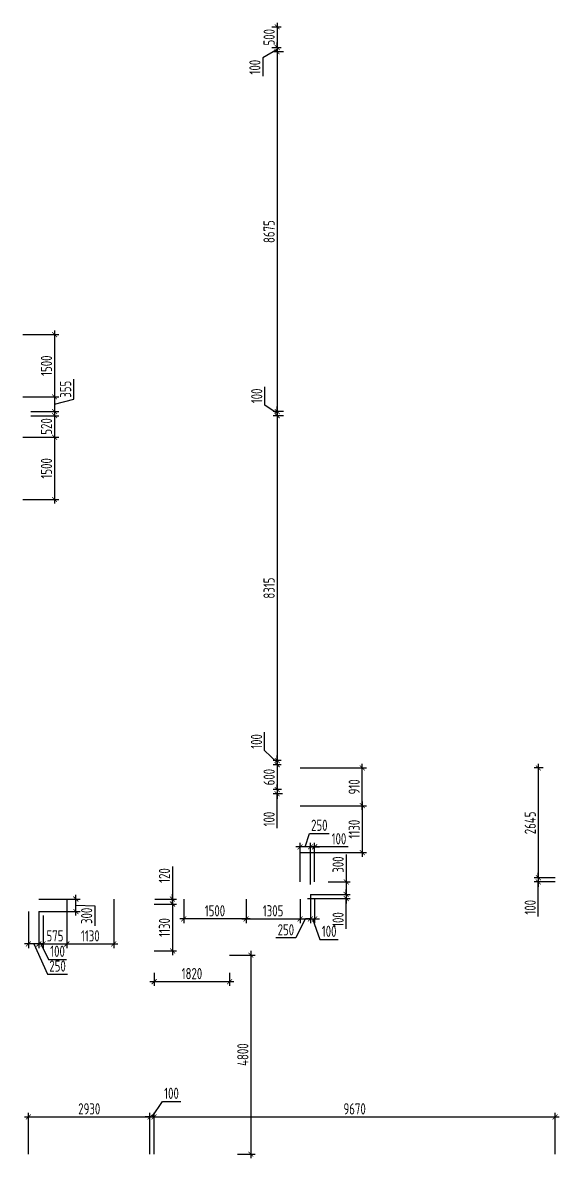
# Model space of a CAD drawing. Header units: millimetres. Extents: x -350007 to 535970, y -888 to 133718.
# Drawn here: x 113547 to 126487, y 55206 to 82586 of the extents above; entities that cross this region are included whole.
import ezdxf

# ---------------------------------------------------------------- set-up
doc = ezdxf.new("R2010")
doc.units = ezdxf.units.MM
doc.layers.add('АР_Размеры нов.', color=15, linetype='Continuous', lineweight=0)
doc.styles.add('ISOCPEUR', font='isocpeur.ttf', dxfattribs={"width": 0.7})
doc.dimstyles.new('R_100', dxfattribs={"dimtxt": 270, "dimasz": 120, "dimexe": 100, "dimexo": 0, "dimgap": 60, "dimtad": 1, "dimdec": 0, "dimrnd": 5, "dimzin": 0, "dimdsep": 46, "dimtxsty": 'ISOCPEUR', "dimblk": 'ARCHTICK', "dimcen": 0, "dimdle": 100, "dimclrd": 256, "dimclre": 256, "dimclrt": 256, "dimadec": 0, "dimazin": 0, "dimtfac": 2, "dimtdec": 0, "dimtofl": 0, "dimtmove": 1, "dimatfit": 3, "dimfxl": 1, "dimtvp": 3, "dimtolj": 1, "dimtzin": 0, "dimarcsym": 0})

# ---------------------------------------------------------------- blocks, each defined once
blk = doc.blocks.new('_ArchTick')
at = {"color": 0, "linetype": 'ByBlock', "const_width": 0.15}
blk.add_lwpolyline([(-0.5, -0.5), (0.5, 0.5)], dxfattribs=at)
blk = doc.blocks.new('*D2714')
at = {"layer": 'АР_Размеры нов.', "lineweight": -2, "ltscale": 100, "transparency": 16777216}
for p, q in [((113547, 75066), (114415, 75066)), ((114315, 75166), (114315, 73466)), ((113547, 73566), (114415, 73566))]:
    blk.add_line(p, q, dxfattribs=at)
at = {"layer": 'АР_Размеры нов.', "lineweight": -2, "ltscale": 100, "transparency": 16777216, "xscale": 120, "yscale": 120, "zscale": 120}
for p, rotation in [((114315, 75066), 90), ((114315, 73566), 270)]:
    blk.add_blockref('_ArchTick', p, dxfattribs=dict(at, rotation=rotation))
at = {"layer": 'АР_Размеры нов.', "ltscale": 100, "transparency": 16777216, "insert": (114120, 74316), "char_height": 270, "attachment_point": 5, "rotation": 90, "style": 'ISOCPEUR'}
blk.add_mtext('\\A1;1500', dxfattribs=at)
blk = doc.blocks.new('*D2715')
at = {"layer": 'АР_Размеры нов.', "lineweight": -2, "ltscale": 100, "transparency": 16777216}
for p, q in [((113547, 72591), (114415, 72591)), ((114315, 72691), (114315, 70991)), ((113547, 71091), (114415, 71091))]:
    blk.add_line(p, q, dxfattribs=at)
at = {"layer": 'АР_Размеры нов.', "lineweight": -2, "ltscale": 100, "transparency": 16777216, "xscale": 120, "yscale": 120, "zscale": 120}
for p, rotation in [((114315, 72591), 90), ((114315, 71091), 270)]:
    blk.add_blockref('_ArchTick', p, dxfattribs=dict(at, rotation=rotation))
at = {"layer": 'АР_Размеры нов.', "ltscale": 100, "transparency": 16777216, "insert": (114120, 71841), "char_height": 270, "attachment_point": 5, "rotation": 90, "style": 'ISOCPEUR'}
blk.add_mtext('\\A1;1500', dxfattribs=at)
blk = doc.blocks.new('*D2725')
at = {"layer": 'АР_Размеры нов.', "lineweight": -2, "ltscale": 100, "transparency": 16777216}
for p, q in [((117433, 61456), (117433, 60878)), ((118933, 61456), (118933, 60878)), ((119033, 60978), (117333, 60978))]:
    blk.add_line(p, q, dxfattribs=at)
at = {"layer": 'АР_Размеры нов.', "lineweight": -2, "ltscale": 100, "transparency": 16777216, "xscale": 120, "yscale": 120, "zscale": 120, "rotation": 180}
blk.add_blockref('_ArchTick', (117433, 60978), dxfattribs=at)
at = {"layer": 'АР_Размеры нов.', "lineweight": -2, "ltscale": 100, "transparency": 16777216, "xscale": 120, "yscale": 120, "zscale": 120}
blk.add_blockref('_ArchTick', (118933, 60978), dxfattribs=at)
at = {"layer": 'АР_Размеры нов.', "ltscale": 100, "transparency": 16777216, "insert": (118183, 61173), "char_height": 270, "attachment_point": 5, "style": 'ISOCPEUR'}
blk.add_mtext('\\A1;1500', dxfattribs=at)
blk = doc.blocks.new('*D2726')
at = {"layer": 'АР_Размеры нов.', "lineweight": -2, "ltscale": 100, "transparency": 16777216}
for p, q in [((116717, 61336), (117260, 61336)), ((117160, 61436), (117160, 60106)), ((116717, 60206), (117260, 60206))]:
    blk.add_line(p, q, dxfattribs=at)
at = {"layer": 'АР_Размеры нов.', "lineweight": -2, "ltscale": 100, "transparency": 16777216, "xscale": 120, "yscale": 120, "zscale": 120}
for p, rotation in [((117160, 61336), 90), ((117160, 60206), 270)]:
    blk.add_blockref('_ArchTick', p, dxfattribs=dict(at, rotation=rotation))
at = {"layer": 'АР_Размеры нов.', "ltscale": 100, "transparency": 16777216, "insert": (116965, 60771), "char_height": 270, "attachment_point": 5, "rotation": 90, "style": 'ISOCPEUR'}
blk.add_mtext('\\A1;1130', dxfattribs=at)
blk = doc.blocks.new('*D2727')
at = {"layer": 'АР_Размеры нов.', "lineweight": -2, "ltscale": 100, "transparency": 16777216}
for p, q in [((121736, 63807), (121736, 62477)), ((120237, 63707), (121836, 63707)), ((120238, 62577), (121836, 62577))]:
    blk.add_line(p, q, dxfattribs=at)
at = {"layer": 'АР_Размеры нов.', "lineweight": -2, "ltscale": 100, "transparency": 16777216, "xscale": 120, "yscale": 120, "zscale": 120}
for p, rotation in [((121736, 63707), 90), ((121736, 62577), 270)]:
    blk.add_blockref('_ArchTick', p, dxfattribs=dict(at, rotation=rotation))
at = {"layer": 'АР_Размеры нов.', "ltscale": 100, "transparency": 16777216, "insert": (121541, 63142), "char_height": 270, "attachment_point": 5, "rotation": 90, "style": 'ISOCPEUR'}
blk.add_mtext('\\A1;1130', dxfattribs=at)
blk = doc.blocks.new('*D2739')
at = {"layer": 'АР_Размеры нов.', "lineweight": -2, "ltscale": 100, "transparency": 16777216}
for p, q in [((118638, 59463), (116617, 59463)), ((116717, 59677), (116717, 59363)), ((118538, 59677), (118538, 59363))]:
    blk.add_line(p, q, dxfattribs=at)
at = {"layer": 'АР_Размеры нов.', "lineweight": -2, "ltscale": 100, "transparency": 16777216, "xscale": 120, "yscale": 120, "zscale": 120, "rotation": 180}
blk.add_blockref('_ArchTick', (116717, 59463), dxfattribs=at)
at = {"layer": 'АР_Размеры нов.', "lineweight": -2, "ltscale": 100, "transparency": 16777216, "xscale": 120, "yscale": 120, "zscale": 120}
blk.add_blockref('_ArchTick', (118538, 59463), dxfattribs=at)
at = {"layer": 'АР_Размеры нов.', "ltscale": 100, "transparency": 16777216, "insert": (117628, 59658), "char_height": 270, "attachment_point": 5, "style": 'ISOCPEUR'}
blk.add_mtext('\\A1;1820', dxfattribs=at)
blk = doc.blocks.new('*D2740')
at = {"layer": 'АР_Размеры нов.', "lineweight": -2, "ltscale": 100, "transparency": 16777216}
for p, q in [((118538, 60104), (119150, 60104)), ((119050, 60204), (119050, 55206)), ((118727, 55306), (119150, 55306))]:
    blk.add_line(p, q, dxfattribs=at)
at = {"layer": 'АР_Размеры нов.', "lineweight": -2, "ltscale": 100, "transparency": 16777216, "xscale": 120, "yscale": 120, "zscale": 120}
for p, rotation in [((119050, 60104), 90), ((119050, 55306), 270)]:
    blk.add_blockref('_ArchTick', p, dxfattribs=dict(at, rotation=rotation))
at = {"layer": 'АР_Размеры нов.', "ltscale": 100, "transparency": 16777216, "insert": (118855, 57705), "char_height": 270, "attachment_point": 5, "rotation": 90, "style": 'ISOCPEUR'}
blk.add_mtext('\\A1;4800', dxfattribs=at)
blk = doc.blocks.new('*D2184')
at = {"layer": 'АР_Размеры нов.', "lineweight": -2, "ltscale": 500, "transparency": 16777216}
for p, q in [((114777, 73509), (114777, 73988)), ((114315, 73666), (114315, 73111)), ((113547, 73566), (114415, 73566)), ((114315, 73388), (114777, 73509)), ((113747, 73211), (114415, 73211))]:
    blk.add_line(p, q, dxfattribs=at)
at = {"layer": 'АР_Размеры нов.', "lineweight": -2, "ltscale": 500, "transparency": 16777216, "xscale": 120, "yscale": 120, "zscale": 120}
for p, rotation in [((114315, 73566), 90), ((114315, 73211), 270)]:
    blk.add_blockref('_ArchTick', p, dxfattribs=dict(at, rotation=rotation))
at = {"layer": 'АР_Размеры нов.', "lineweight": 13, "ltscale": 500, "transparency": 16777216, "insert": (114582, 73748), "char_height": 270, "attachment_point": 5, "rotation": 90, "style": 'ISOCPEUR'}
blk.add_mtext('\\A1;355', dxfattribs=at)
blk = doc.blocks.new('*D2185')
at = {"layer": 'АР_Размеры нов.', "lineweight": -2, "ltscale": 500, "transparency": 16777216}
for p, q in [((113747, 73111), (114415, 73111)), ((114315, 73211), (114315, 72491)), ((113747, 72591), (114415, 72591))]:
    blk.add_line(p, q, dxfattribs=at)
at = {"layer": 'АР_Размеры нов.', "lineweight": -2, "ltscale": 500, "transparency": 16777216, "xscale": 120, "yscale": 120, "zscale": 120}
for p, rotation in [((114315, 73111), 90), ((114315, 72591), 270)]:
    blk.add_blockref('_ArchTick', p, dxfattribs=dict(at, rotation=rotation))
at = {"layer": 'АР_Размеры нов.', "lineweight": 13, "ltscale": 500, "transparency": 16777216, "insert": (114120, 72851), "char_height": 270, "attachment_point": 5, "rotation": 90, "style": 'ISOCPEUR'}
blk.add_mtext('\\A1;520', dxfattribs=at)
blk = doc.blocks.new('*D2186')
at = {"layer": 'АР_Размеры нов.', "lineweight": -2, "ltscale": 500, "transparency": 16777216}
for p, q in [((119558, 82486), (119784, 82486)), ((119684, 82586), (119684, 81886)), ((119558, 81986), (119784, 81986))]:
    blk.add_line(p, q, dxfattribs=at)
at = {"layer": 'АР_Размеры нов.', "lineweight": -2, "ltscale": 500, "transparency": 16777216, "xscale": 120, "yscale": 120, "zscale": 120}
for p, rotation in [((119684, 82486), 90), ((119684, 81986), 270)]:
    blk.add_blockref('_ArchTick', p, dxfattribs=dict(at, rotation=rotation))
at = {"layer": 'АР_Размеры нов.', "lineweight": 13, "ltscale": 500, "transparency": 16777216, "insert": (119489, 82236), "char_height": 270, "attachment_point": 5, "rotation": 90, "style": 'ISOCPEUR'}
blk.add_mtext('\\A1;500', dxfattribs=at)
blk = doc.blocks.new('*D2187')
at = {"layer": 'АР_Размеры нов.', "lineweight": -2, "ltscale": 500, "transparency": 16777216}
for p, q in [((119684, 81936), (119342, 81735)), ((119558, 81986), (119784, 81986)), ((119837, 81886), (119584, 81886)), ((119684, 81986), (119684, 82106)), ((119684, 81986), (119684, 81886)), ((119684, 81886), (119684, 81766)), ((119342, 81735), (119342, 81293))]:
    blk.add_line(p, q, dxfattribs=at)
at = {"layer": 'АР_Размеры нов.', "lineweight": -2, "ltscale": 500, "transparency": 16777216, "xscale": 120, "yscale": 120, "zscale": 120}
for p, rotation in [((119684, 81986), 270), ((119684, 81886), 90)]:
    blk.add_blockref('_ArchTick', p, dxfattribs=dict(at, rotation=rotation))
at = {"layer": 'АР_Размеры нов.', "lineweight": 13, "ltscale": 500, "transparency": 16777216, "insert": (119147, 81514), "char_height": 270, "attachment_point": 5, "rotation": 90, "style": 'ISOCPEUR'}
blk.add_mtext('\\A1;100', dxfattribs=at)
blk = doc.blocks.new('*D2188')
at = {"layer": 'АР_Размеры нов.', "lineweight": -2, "ltscale": 500, "transparency": 16777216}
for p, q in [((119837, 81886), (119584, 81886)), ((119684, 81986), (119684, 73111)), ((119837, 73211), (119584, 73211))]:
    blk.add_line(p, q, dxfattribs=at)
at = {"layer": 'АР_Размеры нов.', "lineweight": -2, "ltscale": 500, "transparency": 16777216, "xscale": 120, "yscale": 120, "zscale": 120}
for p, rotation in [((119684, 81886), 90), ((119684, 73211), 270)]:
    blk.add_blockref('_ArchTick', p, dxfattribs=dict(at, rotation=rotation))
at = {"layer": 'АР_Размеры нов.', "lineweight": 13, "ltscale": 500, "transparency": 16777216, "insert": (119489, 77548), "char_height": 270, "attachment_point": 5, "rotation": 90, "style": 'ISOCPEUR'}
blk.add_mtext('\\A1;8675', dxfattribs=at)
blk = doc.blocks.new('*D2189')
at = {"layer": 'АР_Размеры нов.', "lineweight": -2, "ltscale": 500, "transparency": 16777216}
for p, q in [((119386, 73367), (119386, 73809)), ((119684, 73161), (119386, 73367)), ((119837, 73211), (119584, 73211)), ((119838, 73111), (119584, 73111)), ((119684, 73211), (119684, 73331)), ((119684, 73211), (119684, 73111)), ((119684, 73111), (119684, 72991))]:
    blk.add_line(p, q, dxfattribs=at)
at = {"layer": 'АР_Размеры нов.', "lineweight": -2, "ltscale": 500, "transparency": 16777216, "xscale": 120, "yscale": 120, "zscale": 120}
for p, rotation in [((119684, 73211), 270), ((119684, 73111), 90)]:
    blk.add_blockref('_ArchTick', p, dxfattribs=dict(at, rotation=rotation))
at = {"layer": 'АР_Размеры нов.', "lineweight": 13, "ltscale": 500, "transparency": 16777216, "insert": (119191, 73588), "char_height": 270, "attachment_point": 5, "rotation": 90, "style": 'ISOCPEUR'}
blk.add_mtext('\\A1;100', dxfattribs=at)
blk = doc.blocks.new('*D2190')
at = {"layer": 'АР_Размеры нов.', "lineweight": -2, "ltscale": 500, "transparency": 16777216}
for p, q in [((119838, 73111), (119584, 73111)), ((119684, 73211), (119684, 64696)), ((119778, 64796), (119584, 64796))]:
    blk.add_line(p, q, dxfattribs=at)
at = {"layer": 'АР_Размеры нов.', "lineweight": -2, "ltscale": 500, "transparency": 16777216, "xscale": 120, "yscale": 120, "zscale": 120}
for p, rotation in [((119684, 73111), 90), ((119684, 64796), 270)]:
    blk.add_blockref('_ArchTick', p, dxfattribs=dict(at, rotation=rotation))
at = {"layer": 'АР_Размеры нов.', "lineweight": 13, "ltscale": 500, "transparency": 16777216, "insert": (119489, 68953), "char_height": 270, "attachment_point": 5, "rotation": 90, "style": 'ISOCPEUR'}
blk.add_mtext('\\A1;8315', dxfattribs=at)
blk = doc.blocks.new('*D2191')
at = {"layer": 'АР_Размеры нов.', "lineweight": -2, "ltscale": 500, "transparency": 16777216}
for p, q in [((119380, 65035), (119380, 65477)), ((119684, 64746), (119380, 65035)), ((119684, 64796), (119684, 64916)), ((119778, 64796), (119584, 64796)), ((119780, 64696), (119584, 64696)), ((119684, 64796), (119684, 64696)), ((119684, 64696), (119684, 64576))]:
    blk.add_line(p, q, dxfattribs=at)
at = {"layer": 'АР_Размеры нов.', "lineweight": -2, "ltscale": 500, "transparency": 16777216, "xscale": 120, "yscale": 120, "zscale": 120}
for p, rotation in [((119684, 64796), 270), ((119684, 64696), 90)]:
    blk.add_blockref('_ArchTick', p, dxfattribs=dict(at, rotation=rotation))
at = {"layer": 'АР_Размеры нов.', "lineweight": 13, "ltscale": 500, "transparency": 16777216, "insert": (119185, 65256), "char_height": 270, "attachment_point": 5, "rotation": 90, "style": 'ISOCPEUR'}
blk.add_mtext('\\A1;100', dxfattribs=at)
blk = doc.blocks.new('*D2192')
at = {"layer": 'АР_Размеры нов.', "lineweight": -2, "ltscale": 500, "transparency": 16777216}
for p, q in [((119780, 64696), (119584, 64696)), ((119684, 64796), (119684, 63996)), ((119789, 64096), (119584, 64096))]:
    blk.add_line(p, q, dxfattribs=at)
at = {"layer": 'АР_Размеры нов.', "lineweight": -2, "ltscale": 500, "transparency": 16777216, "xscale": 120, "yscale": 120, "zscale": 120}
for p, rotation in [((119684, 64696), 90), ((119684, 64096), 270)]:
    blk.add_blockref('_ArchTick', p, dxfattribs=dict(at, rotation=rotation))
at = {"layer": 'АР_Размеры нов.', "lineweight": 13, "ltscale": 500, "transparency": 16777216, "insert": (119489, 64396), "char_height": 270, "attachment_point": 5, "rotation": 90, "style": 'ISOCPEUR'}
blk.add_mtext('\\A1;600', dxfattribs=at)
blk = doc.blocks.new('*D2193')
at = {"layer": 'АР_Размеры нов.', "lineweight": -2, "ltscale": 500, "transparency": 16777216}
for p, q in [((119789, 64096), (119584, 64096)), ((119684, 64096), (119684, 64216)), ((119684, 64096), (119684, 63996)), ((119811, 63996), (119584, 63996)), ((119684, 63996), (119684, 63876)), ((119684, 63164), (119684, 63996))]:
    blk.add_line(p, q, dxfattribs=at)
at = {"layer": 'АР_Размеры нов.', "lineweight": -2, "ltscale": 500, "transparency": 16777216, "xscale": 120, "yscale": 120, "zscale": 120}
for p, rotation in [((119684, 64096), 270), ((119684, 63996), 90)]:
    blk.add_blockref('_ArchTick', p, dxfattribs=dict(at, rotation=rotation))
at = {"layer": 'АР_Размеры нов.', "lineweight": 13, "ltscale": 500, "transparency": 16777216, "insert": (119489, 63384), "char_height": 270, "attachment_point": 5, "rotation": 90, "style": 'ISOCPEUR'}
blk.add_mtext('\\A1;100', dxfattribs=at)
blk = doc.blocks.new('*D2194')
at = {"layer": 'АР_Размеры нов.', "lineweight": -2, "ltscale": 500, "transparency": 16777216}
for p, q in [((121736, 63607), (121736, 64716)), ((120237, 64616), (121836, 64616)), ((120237, 63707), (121836, 63707))]:
    blk.add_line(p, q, dxfattribs=at)
at = {"layer": 'АР_Размеры нов.', "lineweight": -2, "ltscale": 500, "transparency": 16777216, "xscale": 120, "yscale": 120, "zscale": 120}
for p, rotation in [((121736, 64616), 90), ((121736, 63707), 270)]:
    blk.add_blockref('_ArchTick', p, dxfattribs=dict(at, rotation=rotation))
at = {"layer": 'АР_Размеры нов.', "lineweight": 13, "ltscale": 500, "transparency": 16777216, "insert": (121541, 64162), "char_height": 270, "attachment_point": 5, "rotation": 90, "style": 'ISOCPEUR'}
blk.add_mtext('\\A1;910', dxfattribs=at)
blk = doc.blocks.new('*D2231')
at = {"layer": 'АР_Размеры нов.', "lineweight": -2, "ltscale": 500, "transparency": 16777216}
for p, q in [((125982, 64716), (125982, 61869)), ((126096, 64616), (125882, 64616)), ((126387, 61969), (125882, 61969))]:
    blk.add_line(p, q, dxfattribs=at)
at = {"layer": 'АР_Размеры нов.', "lineweight": -2, "ltscale": 500, "transparency": 16777216, "xscale": 120, "yscale": 120, "zscale": 120}
for p, rotation in [((125982, 64616), 90), ((125982, 61969), 270)]:
    blk.add_blockref('_ArchTick', p, dxfattribs=dict(at, rotation=rotation))
at = {"layer": 'АР_Размеры нов.', "lineweight": 13, "ltscale": 500, "transparency": 16777216, "insert": (125787, 63292), "char_height": 270, "attachment_point": 5, "rotation": 90, "style": 'ISOCPEUR'}
blk.add_mtext('\\A1;2645', dxfattribs=at)
blk = doc.blocks.new('*D2232')
at = {"layer": 'АР_Размеры нов.', "lineweight": -2, "ltscale": 500, "transparency": 16777216}
for p, q in [((126387, 61969), (125882, 61969)), ((125982, 61969), (125982, 62089)), ((125982, 61969), (125982, 61869)), ((126387, 61869), (125882, 61869)), ((125982, 61869), (125982, 61749)), ((125982, 61037), (125982, 61869))]:
    blk.add_line(p, q, dxfattribs=at)
at = {"layer": 'АР_Размеры нов.', "lineweight": -2, "ltscale": 500, "transparency": 16777216, "xscale": 120, "yscale": 120, "zscale": 120}
for p, rotation in [((125982, 61969), 270), ((125982, 61869), 90)]:
    blk.add_blockref('_ArchTick', p, dxfattribs=dict(at, rotation=rotation))
at = {"layer": 'АР_Размеры нов.', "lineweight": 13, "ltscale": 500, "transparency": 16777216, "insert": (125787, 61258), "char_height": 270, "attachment_point": 5, "rotation": 90, "style": 'ISOCPEUR'}
blk.add_mtext('\\A1;100', dxfattribs=at)
blk = doc.blocks.new('*D2358')
at = {"layer": 'АР_Размеры нов.', "lineweight": -2, "ltscale": 500, "transparency": 16777216}
for p, q in [((121348, 62528), (121348, 61869)), ((121348, 61969), (121348, 61469)), ((120913, 61869), (121448, 61869)), ((120488, 61569), (121448, 61569))]:
    blk.add_line(p, q, dxfattribs=at)
at = {"layer": 'АР_Размеры нов.', "lineweight": -2, "ltscale": 500, "transparency": 16777216, "xscale": 120, "yscale": 120, "zscale": 120}
for p, rotation in [((121348, 61869), 90), ((121348, 61569), 270)]:
    blk.add_blockref('_ArchTick', p, dxfattribs=dict(at, rotation=rotation))
at = {"layer": 'АР_Размеры нов.', "lineweight": 13, "ltscale": 500, "transparency": 16777216, "insert": (121153, 62288), "char_height": 270, "attachment_point": 5, "rotation": 90, "style": 'ISOCPEUR'}
blk.add_mtext('\\A1;300', dxfattribs=at)
blk = doc.blocks.new('*D2359')
at = {"layer": 'АР_Размеры нов.', "lineweight": -2, "ltscale": 500, "transparency": 16777216}
for p, q in [((121348, 61569), (121348, 61689)), ((120413, 61469), (121448, 61469)), ((120488, 61569), (121448, 61569)), ((121348, 61569), (121348, 61469)), ((121348, 61469), (121348, 61349)), ((121348, 60741), (121348, 61469))]:
    blk.add_line(p, q, dxfattribs=at)
at = {"layer": 'АР_Размеры нов.', "lineweight": -2, "ltscale": 500, "transparency": 16777216, "xscale": 120, "yscale": 120, "zscale": 120}
for p, rotation in [((121348, 61569), 270), ((121348, 61469), 90)]:
    blk.add_blockref('_ArchTick', p, dxfattribs=dict(at, rotation=rotation))
at = {"layer": 'АР_Размеры нов.', "lineweight": 13, "ltscale": 500, "transparency": 16777216, "insert": (121153, 60962), "char_height": 270, "attachment_point": 5, "rotation": 90, "style": 'ISOCPEUR'}
blk.add_mtext('\\A1;100', dxfattribs=at)
blk = doc.blocks.new('*D2360')
at = {"layer": 'АР_Размеры нов.', "lineweight": -2, "ltscale": 500, "transparency": 16777216}
for p, q in [((120363, 62715), (120460, 63040)), ((120460, 63040), (120939, 63040)), ((120588, 62715), (120138, 62715)), ((120238, 61869), (120238, 62815)), ((120488, 61869), (120488, 62815))]:
    blk.add_line(p, q, dxfattribs=at)
at = {"layer": 'АР_Размеры нов.', "lineweight": -2, "ltscale": 500, "transparency": 16777216, "xscale": 120, "yscale": 120, "zscale": 120, "rotation": 180}
blk.add_blockref('_ArchTick', (120238, 62715), dxfattribs=at)
at = {"layer": 'АР_Размеры нов.', "lineweight": -2, "ltscale": 500, "transparency": 16777216, "xscale": 120, "yscale": 120, "zscale": 120}
blk.add_blockref('_ArchTick', (120488, 62715), dxfattribs=at)
at = {"layer": 'АР_Размеры нов.', "lineweight": 13, "ltscale": 500, "transparency": 16777216, "insert": (120700, 63235), "char_height": 270, "attachment_point": 5, "style": 'ISOCPEUR'}
blk.add_mtext('\\A1;250', dxfattribs=at)
blk = doc.blocks.new('*D2361')
at = {"layer": 'АР_Размеры нов.', "lineweight": -2, "ltscale": 500, "transparency": 16777216}
for p, q in [((120488, 62715), (120368, 62715)), ((120488, 61811), (120488, 62815)), ((120488, 62715), (120588, 62715)), ((120588, 61869), (120588, 62815)), ((120588, 62715), (120708, 62715)), ((121395, 62715), (120588, 62715))]:
    blk.add_line(p, q, dxfattribs=at)
at = {"layer": 'АР_Размеры нов.', "lineweight": -2, "ltscale": 500, "transparency": 16777216, "xscale": 120, "yscale": 120, "zscale": 120}
blk.add_blockref('_ArchTick', (120488, 62715), dxfattribs=at)
at = {"layer": 'АР_Размеры нов.', "lineweight": -2, "ltscale": 500, "transparency": 16777216, "xscale": 120, "yscale": 120, "zscale": 120, "rotation": 180}
blk.add_blockref('_ArchTick', (120588, 62715), dxfattribs=at)
at = {"layer": 'АР_Размеры нов.', "lineweight": 13, "ltscale": 500, "transparency": 16777216, "insert": (121174, 62910), "char_height": 270, "attachment_point": 5, "style": 'ISOCPEUR'}
blk.add_mtext('\\A1;100', dxfattribs=at)
blk = doc.blocks.new('*D2368')
at = {"layer": 'АР_Размеры нов.', "lineweight": -2, "ltscale": 500, "transparency": 16777216}
for p, q in [((113687, 61156), (113687, 60273)), ((113937, 61156), (113937, 60273)), ((114037, 60373), (113587, 60373)), ((113812, 60373), (114148, 59646)), ((114148, 59646), (114628, 59646))]:
    blk.add_line(p, q, dxfattribs=at)
at = {"layer": 'АР_Размеры нов.', "lineweight": -2, "ltscale": 500, "transparency": 16777216, "xscale": 120, "yscale": 120, "zscale": 120, "rotation": 180}
blk.add_blockref('_ArchTick', (113687, 60373), dxfattribs=at)
at = {"layer": 'АР_Размеры нов.', "lineweight": -2, "ltscale": 500, "transparency": 16777216, "xscale": 120, "yscale": 120, "zscale": 120}
blk.add_blockref('_ArchTick', (113937, 60373), dxfattribs=at)
at = {"layer": 'АР_Размеры нов.', "lineweight": 13, "ltscale": 500, "transparency": 16777216, "insert": (114388, 59841), "char_height": 270, "attachment_point": 5, "style": 'ISOCPEUR'}
blk.add_mtext('\\A1;250', dxfattribs=at)
blk = doc.blocks.new('*D2369')
at = {"layer": 'АР_Размеры нов.', "lineweight": -2, "ltscale": 500, "transparency": 16777216}
for p, q in [((113937, 61156), (113937, 60273)), ((114037, 61056), (114037, 60273)), ((113937, 60373), (113817, 60373)), ((113937, 60373), (114037, 60373)), ((113987, 60373), (114166, 60002)), ((114037, 60373), (114157, 60373)), ((114166, 60002), (114607, 60002))]:
    blk.add_line(p, q, dxfattribs=at)
at = {"layer": 'АР_Размеры нов.', "lineweight": -2, "ltscale": 500, "transparency": 16777216, "xscale": 120, "yscale": 120, "zscale": 120}
blk.add_blockref('_ArchTick', (113937, 60373), dxfattribs=at)
at = {"layer": 'АР_Размеры нов.', "lineweight": -2, "ltscale": 500, "transparency": 16777216, "xscale": 120, "yscale": 120, "zscale": 120, "rotation": 180}
blk.add_blockref('_ArchTick', (114037, 60373), dxfattribs=at)
at = {"layer": 'АР_Размеры нов.', "lineweight": 13, "ltscale": 500, "transparency": 16777216, "insert": (114387, 60197), "char_height": 270, "attachment_point": 5, "style": 'ISOCPEUR'}
blk.add_mtext('\\A1;100', dxfattribs=at)
blk = doc.blocks.new('*D2370')
at = {"layer": 'АР_Размеры нов.', "lineweight": -2, "ltscale": 500, "transparency": 16777216}
for p, q in [((114612, 61456), (114612, 60273)), ((114037, 61056), (114037, 60273)), ((113937, 60373), (114712, 60373))]:
    blk.add_line(p, q, dxfattribs=at)
at = {"layer": 'АР_Размеры нов.', "lineweight": -2, "ltscale": 500, "transparency": 16777216, "xscale": 120, "yscale": 120, "zscale": 120, "rotation": 180}
blk.add_blockref('_ArchTick', (114037, 60373), dxfattribs=at)
at = {"layer": 'АР_Размеры нов.', "lineweight": -2, "ltscale": 500, "transparency": 16777216, "xscale": 120, "yscale": 120, "zscale": 120}
blk.add_blockref('_ArchTick', (114612, 60373), dxfattribs=at)
at = {"layer": 'АР_Размеры нов.', "lineweight": 13, "ltscale": 500, "transparency": 16777216, "insert": (114325, 60568), "char_height": 270, "attachment_point": 5, "style": 'ISOCPEUR'}
blk.add_mtext('\\A1;575', dxfattribs=at)
blk = doc.blocks.new('*D2371')
at = {"layer": 'АР_Размеры нов.', "lineweight": -2, "ltscale": 500, "transparency": 16777216}
for p, q in [((113937, 61456), (114930, 61456)), ((114830, 61056), (114830, 61556)), ((113937, 61156), (114930, 61156)), ((114830, 61306), (115284, 61291)), ((115284, 61291), (115284, 60812))]:
    blk.add_line(p, q, dxfattribs=at)
at = {"layer": 'АР_Размеры нов.', "lineweight": -2, "ltscale": 500, "transparency": 16777216, "xscale": 120, "yscale": 120, "zscale": 120}
for p, rotation in [((114830, 61456), 90), ((114830, 61156), 270)]:
    blk.add_blockref('_ArchTick', p, dxfattribs=dict(at, rotation=rotation))
at = {"layer": 'АР_Размеры нов.', "lineweight": 13, "ltscale": 500, "transparency": 16777216, "insert": (115089, 61051), "char_height": 270, "attachment_point": 5, "rotation": 90, "style": 'ISOCPEUR'}
blk.add_mtext('\\A1;300', dxfattribs=at)
blk = doc.blocks.new('*D2376')
at = {"layer": 'АР_Размеры нов.', "lineweight": -2, "ltscale": 500, "transparency": 16777216}
for p, q in [((114612, 61456), (114612, 60273)), ((115742, 61456), (115742, 60273)), ((114512, 60373), (115842, 60373))]:
    blk.add_line(p, q, dxfattribs=at)
at = {"layer": 'АР_Размеры нов.', "lineweight": -2, "ltscale": 500, "transparency": 16777216, "xscale": 120, "yscale": 120, "zscale": 120, "rotation": 180}
blk.add_blockref('_ArchTick', (114612, 60373), dxfattribs=at)
at = {"layer": 'АР_Размеры нов.', "lineweight": -2, "ltscale": 500, "transparency": 16777216, "xscale": 120, "yscale": 120, "zscale": 120}
blk.add_blockref('_ArchTick', (115742, 60373), dxfattribs=at)
at = {"layer": 'АР_Размеры нов.', "lineweight": 13, "ltscale": 500, "transparency": 16777216, "insert": (115177, 60568), "char_height": 270, "attachment_point": 5, "style": 'ISOCPEUR'}
blk.add_mtext('\\A1;1130', dxfattribs=at)
blk = doc.blocks.new('*D2377')
at = {"layer": 'АР_Размеры нов.', "lineweight": -2, "ltscale": 500, "transparency": 16777216}
for p, q in [((117160, 62244), (117160, 61456)), ((116737, 61456), (117260, 61456)), ((116737, 61336), (117260, 61336)), ((117160, 61456), (117160, 61576)), ((117160, 61336), (117160, 61456)), ((117160, 61336), (117160, 61216))]:
    blk.add_line(p, q, dxfattribs=at)
at = {"layer": 'АР_Размеры нов.', "lineweight": -2, "ltscale": 500, "transparency": 16777216, "xscale": 120, "yscale": 120, "zscale": 120}
for p, rotation in [((117160, 61456), 270), ((117160, 61336), 90)]:
    blk.add_blockref('_ArchTick', p, dxfattribs=dict(at, rotation=rotation))
at = {"layer": 'АР_Размеры нов.', "lineweight": 13, "ltscale": 500, "transparency": 16777216, "insert": (116965, 62023), "char_height": 270, "attachment_point": 5, "rotation": 90, "style": 'ISOCPEUR'}
blk.add_mtext('\\A1;120', dxfattribs=at)
blk = doc.blocks.new('*D2378')
at = {"layer": 'АР_Размеры нов.', "lineweight": -2, "ltscale": 500, "transparency": 16777216}
for p, q in [((118933, 61456), (118933, 60878)), ((120237, 61456), (120237, 60878)), ((118833, 60978), (120337, 60978))]:
    blk.add_line(p, q, dxfattribs=at)
at = {"layer": 'АР_Размеры нов.', "lineweight": -2, "ltscale": 500, "transparency": 16777216, "xscale": 120, "yscale": 120, "zscale": 120, "rotation": 180}
blk.add_blockref('_ArchTick', (118933, 60978), dxfattribs=at)
at = {"layer": 'АР_Размеры нов.', "lineweight": -2, "ltscale": 500, "transparency": 16777216, "xscale": 120, "yscale": 120, "zscale": 120}
blk.add_blockref('_ArchTick', (120237, 60978), dxfattribs=at)
at = {"layer": 'АР_Размеры нов.', "lineweight": 13, "ltscale": 500, "transparency": 16777216, "insert": (119585, 61173), "char_height": 270, "attachment_point": 5, "style": 'ISOCPEUR'}
blk.add_mtext('\\A1;1305', dxfattribs=at)
blk = doc.blocks.new('*D2379')
at = {"layer": 'АР_Размеры нов.', "lineweight": -2, "ltscale": 500, "transparency": 16777216}
for p, q in [((120237, 61456), (120237, 60878)), ((120488, 61569), (120488, 60878)), ((120363, 60978), (120134, 60520)), ((120137, 60978), (120588, 60978)), ((120134, 60520), (119655, 60520))]:
    blk.add_line(p, q, dxfattribs=at)
at = {"layer": 'АР_Размеры нов.', "lineweight": -2, "ltscale": 500, "transparency": 16777216, "xscale": 120, "yscale": 120, "zscale": 120, "rotation": 180}
blk.add_blockref('_ArchTick', (120237, 60978), dxfattribs=at)
at = {"layer": 'АР_Размеры нов.', "lineweight": -2, "ltscale": 500, "transparency": 16777216, "xscale": 120, "yscale": 120, "zscale": 120}
blk.add_blockref('_ArchTick', (120488, 60978), dxfattribs=at)
at = {"layer": 'АР_Размеры нов.', "lineweight": 13, "ltscale": 500, "transparency": 16777216, "insert": (119894, 60715), "char_height": 270, "attachment_point": 5, "style": 'ISOCPEUR'}
blk.add_mtext('\\A1;250', dxfattribs=at)
blk = doc.blocks.new('*D2380')
at = {"layer": 'АР_Размеры нов.', "lineweight": -2, "ltscale": 500, "transparency": 16777216}
for p, q in [((120488, 61569), (120488, 60878)), ((120588, 61469), (120588, 60878)), ((120488, 60978), (120368, 60978)), ((120488, 60978), (120588, 60978)), ((120538, 60978), (120716, 60484)), ((120588, 60978), (120708, 60978)), ((120716, 60484), (121158, 60484))]:
    blk.add_line(p, q, dxfattribs=at)
at = {"layer": 'АР_Размеры нов.', "lineweight": -2, "ltscale": 500, "transparency": 16777216, "xscale": 120, "yscale": 120, "zscale": 120}
blk.add_blockref('_ArchTick', (120488, 60978), dxfattribs=at)
at = {"layer": 'АР_Размеры нов.', "lineweight": -2, "ltscale": 500, "transparency": 16777216, "xscale": 120, "yscale": 120, "zscale": 120, "rotation": 180}
blk.add_blockref('_ArchTick', (120588, 60978), dxfattribs=at)
at = {"layer": 'АР_Размеры нов.', "lineweight": 13, "ltscale": 500, "transparency": 16777216, "insert": (120937, 60679), "char_height": 270, "attachment_point": 5, "style": 'ISOCPEUR'}
blk.add_mtext('\\A1;100', dxfattribs=at)
blk = doc.blocks.new('*D2391')
at = {"layer": 'АР_Размеры нов.', "lineweight": -2, "ltscale": 500, "transparency": 16777216}
for p, q in [((113587, 56203), (116717, 56203)), ((113687, 55306), (113687, 56303)), ((116617, 55306), (116617, 56303))]:
    blk.add_line(p, q, dxfattribs=at)
at = {"layer": 'АР_Размеры нов.', "lineweight": -2, "ltscale": 500, "transparency": 16777216, "xscale": 120, "yscale": 120, "zscale": 120, "rotation": 180}
blk.add_blockref('_ArchTick', (113687, 56203), dxfattribs=at)
at = {"layer": 'АР_Размеры нов.', "lineweight": -2, "ltscale": 500, "transparency": 16777216, "xscale": 120, "yscale": 120, "zscale": 120}
blk.add_blockref('_ArchTick', (116617, 56203), dxfattribs=at)
at = {"layer": 'АР_Размеры нов.', "lineweight": 13, "ltscale": 500, "transparency": 16777216, "insert": (115152, 56398), "char_height": 270, "attachment_point": 5, "style": 'ISOCPEUR'}
blk.add_mtext('\\A1;2930', dxfattribs=at)
blk = doc.blocks.new('*D2392')
at = {"layer": 'АР_Размеры нов.', "lineweight": -2, "ltscale": 500, "transparency": 16777216}
for p, q in [((116667, 56203), (116916, 56577)), ((116916, 56577), (117357, 56577)), ((116617, 56203), (116497, 56203)), ((116617, 55306), (116617, 56303)), ((116617, 56203), (116717, 56203)), ((116717, 55306), (116717, 56303)), ((116717, 56203), (116837, 56203))]:
    blk.add_line(p, q, dxfattribs=at)
at = {"layer": 'АР_Размеры нов.', "lineweight": -2, "ltscale": 500, "transparency": 16777216, "xscale": 120, "yscale": 120, "zscale": 120}
blk.add_blockref('_ArchTick', (116617, 56203), dxfattribs=at)
at = {"layer": 'АР_Размеры нов.', "lineweight": -2, "ltscale": 500, "transparency": 16777216, "xscale": 120, "yscale": 120, "zscale": 120, "rotation": 180}
blk.add_blockref('_ArchTick', (116717, 56203), dxfattribs=at)
at = {"layer": 'АР_Размеры нов.', "lineweight": 13, "ltscale": 500, "transparency": 16777216, "insert": (117136, 56772), "char_height": 270, "attachment_point": 5, "style": 'ISOCPEUR'}
blk.add_mtext('\\A1;100', dxfattribs=at)
blk = doc.blocks.new('*D2393')
at = {"layer": 'АР_Размеры нов.', "lineweight": -2, "ltscale": 500, "transparency": 16777216}
for p, q in [((116617, 56203), (126487, 56203)), ((116717, 55306), (116717, 56303)), ((126387, 55306), (126387, 56303))]:
    blk.add_line(p, q, dxfattribs=at)
at = {"layer": 'АР_Размеры нов.', "lineweight": -2, "ltscale": 500, "transparency": 16777216, "xscale": 120, "yscale": 120, "zscale": 120, "rotation": 180}
blk.add_blockref('_ArchTick', (116717, 56203), dxfattribs=at)
at = {"layer": 'АР_Размеры нов.', "lineweight": -2, "ltscale": 500, "transparency": 16777216, "xscale": 120, "yscale": 120, "zscale": 120}
blk.add_blockref('_ArchTick', (126387, 56203), dxfattribs=at)
at = {"layer": 'АР_Размеры нов.', "lineweight": 13, "ltscale": 500, "transparency": 16777216, "insert": (121552, 56398), "char_height": 270, "attachment_point": 5, "style": 'ISOCPEUR'}
blk.add_mtext('\\A1;9670', dxfattribs=at)

msp = doc.modelspace()

# ---------------------------------------------------------------- dimensions: what is measured, and where the dimension line sits
at = {"layer": 'АР_Размеры нов.', "lineweight": 13, "ltscale": 500}
for base, p1, p2, override, picture, middle in [((119684.4, 81986.1), (119557.9, 82485.7), (119557.9, 81986.1), {"dimpost": '\\X'}, '*D2186', (119489.4, 82235.9)), ((119684.4, 73210.7), (119837.5, 81886.1), (119837.5, 73210.7), {"dimpost": '\\X'}, '*D2188', (119489.4, 77548.4)), ((114315.5, 72590.7), (113747.5, 73110.7), (113747.5, 72590.7), {"dimpost": '\\X', "dimfxl": 2.5, "dimarcsym": 2}, '*D2185', (114120.5, 72850.7)), ((119684.4, 64795.7), (119837.9, 73110.7), (119778.3, 64795.7), {"dimpost": '\\X'}, '*D2190', (119489.4, 68953.2)), ((119684.4, 64095.7), (119780.3, 64695.7), (119788.6, 64095.7), {"dimpost": '\\X'}, '*D2192', (119489.4, 64395.7)), ((121735.5, 64615.7), (120237.5, 63707.4), (120237.5, 64615.7), {"dimpost": '\\X', "dimfxl": 2.5, "dimarcsym": 2}, '*D2194', (121540.5, 64161.5)), ((125982.3, 61968.6), (126095.7, 64615.7), (126387.5, 61968.6), {"dimpost": '\\X'}, '*D2231', (125787.3, 63292.2))]:
    dim = msp.add_linear_dim(base=base, p1=p1, p2=p2, angle=90, dimstyle='R_100', override=override, dxfattribs=at)
    dim.commit()
    dim.dimension.update_dxf_attribs({"geometry": picture, "text_midpoint": middle})
for base, p1, p2, override, picture, middle in [((119684.4, 81886.1), (119557.9, 81986.1), (119837.5, 81886.1), {"dimpost": '\\X'}, '*D2187', (119342.1, 81674.5)), ((114315.5, 73210.7), (113547.5, 73565.7), (113747.5, 73210.7), {"dimpost": '\\X', "dimfxl": 2.5, "dimarcsym": 2}, '*D2184', (114776.6, 73568.9)), ((119684.4, 73110.7), (119837.5, 73210.7), (119837.9, 73110.7), {"dimpost": '\\X'}, '*D2189', (119385.5, 73427.3)), ((119684.4, 64695.7), (119778.3, 64795.7), (119780.3, 64695.7), {"dimpost": '\\X'}, '*D2191', (119379.7, 65095.2)), ((119684.4, 63995.7), (119788.6, 64095.7), (119811.1, 63995.7), {"dimpost": '\\X'}, '*D2193', (119519.8, 63384.3)), ((121347.6, 61568.6), (120913.4, 61868.6), (120487.8, 61568.6), {"dimpost": '\\X', "dimfxl": 2.5, "dimarcsym": 1}, '*D2358', (121462.8, 62288.2)), ((117160.3, 61455.7), (116737.5, 61335.9), (116737.5, 61455.7), {"dimpost": '\\X'}, '*D2377', (117198, 62023.1)), ((125982.3, 61868.6), (126387.5, 61968.6), (126387.5, 61868.6), {"dimpost": '\\X'}, '*D2232', (125772, 61257.7)), ((121347.6, 61468.6), (120487.8, 61568.6), (120412.8, 61468.6), {"dimpost": '\\X', "dimfxl": 2.5, "dimarcsym": 1}, '*D2359', (121560.1, 60962)), ((114830.1, 61455.7), (113937.5, 61155.7), (113937.5, 61455.7), {"dimpost": '\\X'}, '*D2371', (115284.2, 61231))]:
    dim = msp.add_linear_dim(base=base, p1=p1, p2=p2, angle=90, dimstyle='R_100', override=override, dxfattribs=at)
    dim.commit()
    dim.dimension.update_dxf_attribs({"geometry": picture, "text_midpoint": middle, "dimtype": 160})
at = {"layer": 'АР_Размеры нов.', "ltscale": 100}
for base, p1, p2, picture, middle in [((114315.5, 73565.7), (113547.5, 75065.7), (113547.5, 73565.7), '*D2714', (114120.5, 74315.7)), ((114315.5, 71090.7), (113547.5, 72590.7), (113547.5, 71090.7), '*D2715', (114120.5, 71840.7)), ((121735.5, 62577.4), (120237.5, 63707.4), (120237.8, 62577.4), '*D2727', (121540.5, 63142.4)), ((117160.3, 60205.9), (116717.5, 61335.9), (116717.5, 60205.9), '*D2726', (116965.3, 60770.9)), ((119050.4, 55305.7), (118537.6, 60103.6), (118727.5, 55305.7), '*D2740', (118855.4, 57704.6))]:
    dim = msp.add_linear_dim(base=base, p1=p1, p2=p2, angle=90, dimstyle='R_100', override={"dimpost": '\\X', "dimfxl": 2.5, "dimarcsym": 2}, dxfattribs=at)
    dim.commit()
    dim.dimension.update_dxf_attribs({"geometry": picture, "text_midpoint": middle})
at = {"layer": 'АР_Размеры нов.', "lineweight": 13, "ltscale": 500}
for base, p1, p2, override, picture, middle in [((120237.8, 62715.2), (120487.8, 61868.6), (120237.8, 61868.6), {"dimpost": '\\X'}, '*D2360', (120520.3, 63235.2)), ((114611.8, 60372.9), (114037.5, 61055.7), (114611.8, 61455.7), {"dimpost": '\\X'}, '*D2370', (114324.6, 60567.9)), ((115741.8, 60372.9), (114611.8, 61455.7), (115741.8, 61455.7), {"dimpost": '\\X'}, '*D2376', (115176.8, 60567.9)), ((120237.5, 60978.4), (118933.1, 61455.7), (120237.5, 61455.7), {"dimpost": '\\X', "dimfxl": 2.5, "dimarcsym": 2}, '*D2378', (119585.3, 61173.4)), ((116617.5, 56203.5), (113687.5, 55305.7), (116617.5, 55305.7), {"dimpost": '\\X'}, '*D2391', (115152.5, 56398.5)), ((126387.5, 56203.5), (116717.5, 55305.7), (126387.5, 55305.7), {"dimpost": '\\X'}, '*D2393', (121552.5, 56398.5))]:
    dim = msp.add_linear_dim(base=base, p1=p1, p2=p2, dimstyle='R_100', override=override, dxfattribs=at)
    dim.commit()
    dim.dimension.update_dxf_attribs({"geometry": picture, "text_midpoint": middle})
for base, p1, p2, override, picture, middle in [((120587.8, 62715.2), (120487.8, 61811), (120587.8, 61868.6), {"dimpost": '\\X'}, '*D2361', (121174.2, 62739.7)), ((120487.8, 60978.4), (120237.5, 61455.7), (120487.8, 61568.6), {"dimpost": '\\X', "dimfxl": 2.5, "dimarcsym": 2}, '*D2379', (120074, 60520.4)), ((120587.8, 60978.4), (120487.8, 61568.6), (120587.8, 61468.6), {"dimpost": '\\X', "dimfxl": 2.5, "dimarcsym": 2}, '*D2380', (120776.3, 60484.1)), ((113687.5, 60372.9), (113937.5, 61155.7), (113687.5, 61155.7), {"dimpost": '\\X'}, '*D2368', (114208.4, 59646.4)), ((114037.5, 60372.9), (113937.5, 61155.7), (114037.5, 61055.7), {"dimpost": '\\X'}, '*D2369', (114226, 60002)), ((116717.5, 56203.5), (116617.5, 55305.7), (116717.5, 55305.7), {"dimpost": '\\X'}, '*D2392', (116975.5, 56576.7))]:
    dim = msp.add_linear_dim(base=base, p1=p1, p2=p2, dimstyle='R_100', override=override, dxfattribs=at)
    dim.commit()
    dim.dimension.update_dxf_attribs({"geometry": picture, "text_midpoint": middle, "dimtype": 160})
at = {"layer": 'АР_Размеры нов.', "ltscale": 100}
for base, p1, p2, picture, middle in [((117433.1, 60978.4), (118933.1, 61455.7), (117433.1, 61455.7), '*D2725', (118183.1, 61173.4)), ((116717.5, 59463.4), (118537.6, 59676.9), (116717.5, 59676.9), '*D2739', (117627.5, 59658.4))]:
    dim = msp.add_linear_dim(base=base, p1=p1, p2=p2, dimstyle='R_100', override={"dimpost": '\\X', "dimfxl": 2.5, "dimarcsym": 2}, dxfattribs=at)
    dim.commit()
    dim.dimension.update_dxf_attribs({"geometry": picture, "text_midpoint": middle})

doc.saveas('drawing.dxf')
